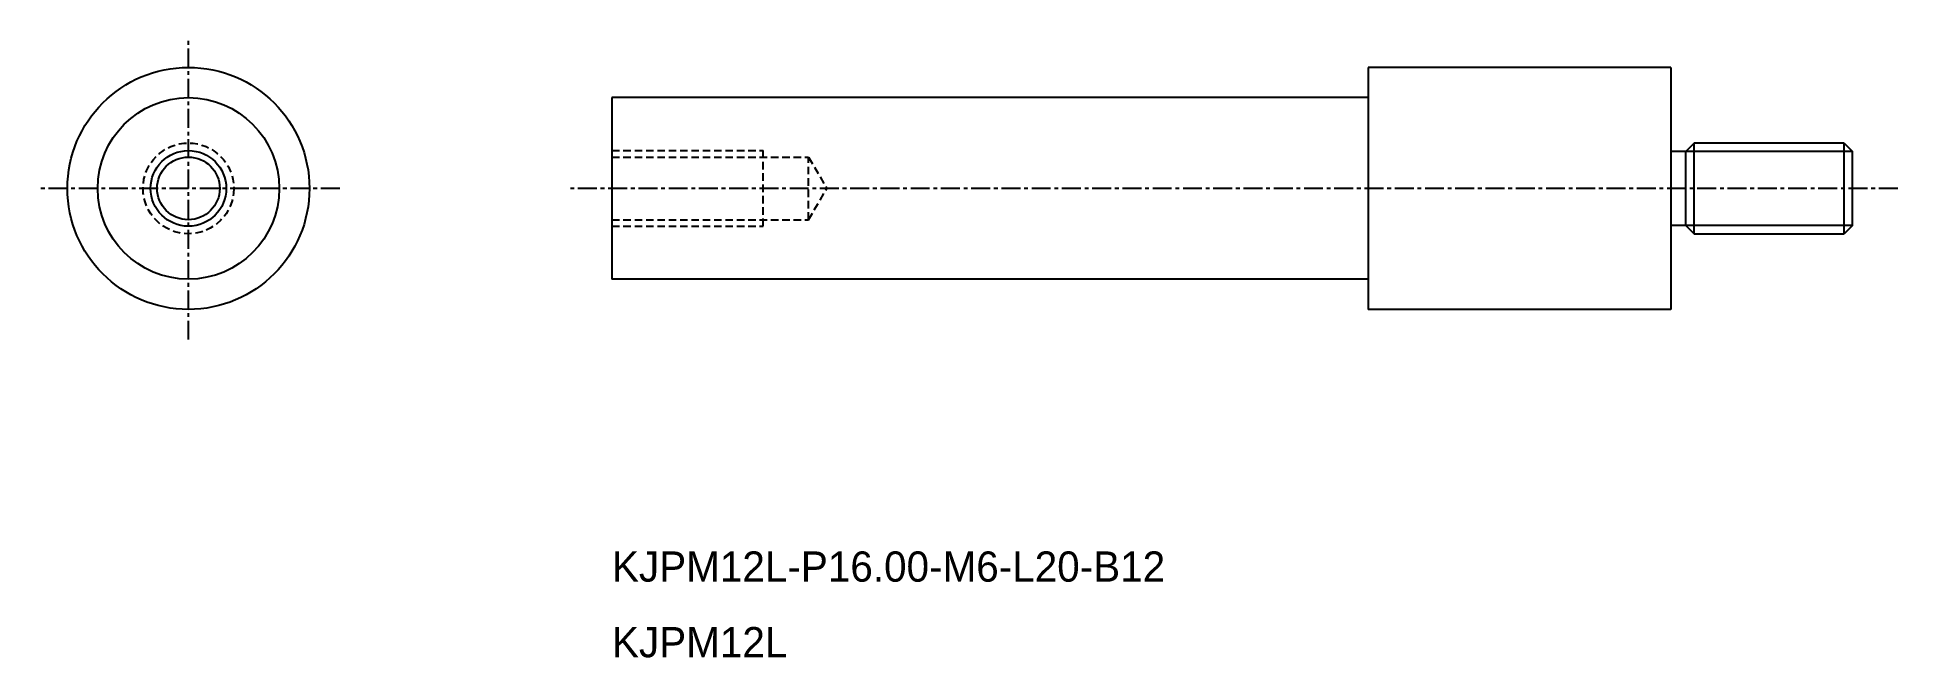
# Model space of a CAD drawing. Extents: x -2269 to -2146, y -809 to -768.
import ezdxf

# ---------------------------------------------------------------- set-up
doc = ezdxf.new("R2010")
doc.units = 0
doc.linetypes.add('CENTER', pattern=[2, 1.25, -0.25, 0.25, -0.25])
doc.linetypes.add('DASHED', pattern=[0.75, 0.5, -0.25])
doc.layers.get('0').update_dxf_attribs({"linetype": 'CONTINUOUS'})
doc.layers.add('CENTER', color=1, linetype='CENTER')

msp = doc.modelspace()

# ---------------------------------------------------------------- linework, layer by layer
at = {"color": 7, "linetype": 'CONTINUOUS'}
for p, q in [((-2181.37, -770.39), (-2181.37, -786.39)), ((-2161.37, -770.39), (-2181.37, -770.39)), ((-2161.37, -770.39), (-2161.37, -786.39)), ((-2231.37, -772.39), (-2231.37, -784.39)), ((-2181.37, -772.39), (-2231.37, -772.39)), ((-2160.37, -775.94), (-2161.37, -775.94)), ((-2159.83, -775.39), (-2160.37, -775.94)), ((-2160.37, -780.85), (-2160.37, -775.94)), ((-2149.91, -775.39), (-2159.83, -775.39)), ((-2159.83, -781.39), (-2159.83, -775.39)), ((-2149.91, -781.39), (-2149.91, -775.39)), ((-2149.91, -775.39), (-2149.37, -775.94)), ((-2149.37, -780.85), (-2149.37, -775.94)), ((-2160.37, -780.85), (-2161.37, -780.85)), ((-2160.37, -780.85), (-2159.83, -781.39)), ((-2149.37, -780.85), (-2149.91, -781.39)), ((-2159.83, -781.39), (-2149.91, -781.39)), ((-2181.37, -784.39), (-2231.37, -784.39)), ((-2161.37, -786.39), (-2181.37, -786.39))]:
    msp.add_line(p, q, dxfattribs=at)
at = {"color": 3, "linetype": 'DASHED'}
for p, q in [((-2231.37, -775.89), (-2221.37, -775.89)), ((-2221.37, -780.89), (-2221.37, -775.89)), ((-2231.37, -776.33), (-2218.37, -776.33)), ((-2218.37, -780.46), (-2218.37, -776.33)), ((-2218.37, -776.33), (-2217.17, -778.39)), ((-2218.37, -780.46), (-2217.17, -778.39)), ((-2231.37, -780.46), (-2218.37, -780.46)), ((-2231.37, -780.89), (-2221.37, -780.89))]:
    msp.add_line(p, q, dxfattribs=at)
at = {"color": 3}
for p, q in [((-2149.37, -775.94), (-2160.37, -775.94)), ((-2149.37, -780.85), (-2160.37, -780.85))]:
    msp.add_line(p, q, dxfattribs=at)
at = {"color": 7, "linetype": 'CONTINUOUS'}
for radius in [8, 6, 2.07]:
    msp.add_circle((-2259.37, -778.39), radius, dxfattribs=at)
at = {"color": 3, "linetype": 'DASHED'}
msp.add_circle((-2259.37, -778.39), 3, dxfattribs=at)
at = {"color": 3, "linetype": 'CONTINUOUS'}
msp.add_circle((-2259.37, -778.39), 2.5, dxfattribs=at)
at = {"layer": 'CENTER', "color": 1, "linetype": 'CENTER'}
for p, q in [((-2259.37, -788.39), (-2259.37, -768.39)), ((-2249.37, -778.39), (-2269.37, -778.39)), ((-2146.37, -778.39), (-2234.37, -778.39))]:
    msp.add_line(p, q, dxfattribs=at)

# ---------------------------------------------------------------- texts
at = {"color": 7, "linetype": 'CONTINUOUS'}
for s, p in [('KJPM12L-P16.00-M6-L20-B12', (-2231.37, -804.39)), ('KJPM12L', (-2231.37, -809.39))]:
    msp.add_text(s, height=2, dxfattribs=at).set_placement(p)

doc.saveas('drawing.dxf')
